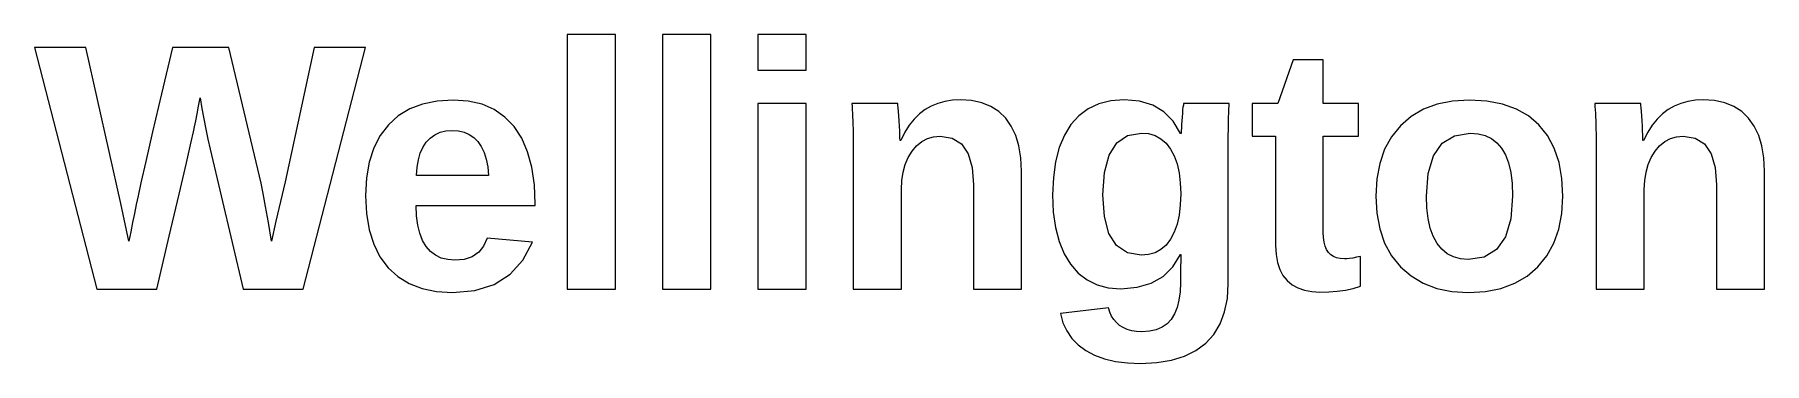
# Model space of a CAD drawing. Header units: metres. Extents: x 18 to 589, y 31 to 387.
# Drawn here: x 460.7 to 514.8, y 318.4 to 328.7 of the extents above; entities that cross this region are included whole.
import ezdxf

# ---------------------------------------------------------------- set-up
doc = ezdxf.new("R2010")
doc.units = ezdxf.units.M

msp = doc.modelspace()

# ---------------------------------------------------------------- linework, layer by layer
for p, q in [((478.854, 328.684), (477.346, 328.684)), ((477.346, 328.684), (477.346, 320.719)), ((478.854, 320.719), (478.854, 328.684)), ((481.837, 328.684), (480.329, 328.684)), ((480.329, 328.684), (480.329, 320.719)), ((481.837, 320.719), (481.837, 328.684)), ((484.819, 328.684), (483.311, 328.684)), ((483.311, 328.684), (483.311, 327.573)), ((484.819, 327.573), (484.819, 328.684)), ((462.286, 328.281), (460.681, 328.281)), ((460.681, 328.281), (462.629, 320.719)), ((463.381, 323.397), (462.286, 328.281)), ((464.991, 328.281), (464.651, 326.828)), ((466.762, 328.281), (464.991, 328.281)), ((467.717, 324.256), (466.762, 328.281)), ((469.429, 328.281), (468.517, 324.073)), ((469.081, 320.719), (471.034, 328.281)), ((471.034, 328.281), (469.429, 328.281)), ((483.311, 327.573), (484.819, 327.573)), ((500.057, 327.889), (499.585, 326.526)), ((501.002, 327.889), (500.057, 327.889)), ((501.002, 326.526), (501.002, 327.889)), ((464.651, 326.828), (464.374, 325.637)), ((465.765, 326.2), (465.811, 326.441)), ((465.811, 326.441), (465.86, 326.708)), ((465.86, 326.708), (465.914, 326.374)), ((465.914, 326.374), (465.973, 326.045)), ((472.823, 326.51), (472.418, 326.355)), ((473.275, 326.602), (472.823, 326.51)), ((473.775, 326.633), (473.275, 326.602)), ((474.252, 326.6), (473.775, 326.633)), ((474.681, 326.501), (474.252, 326.6)), ((475.063, 326.335), (474.681, 326.501)), ((484.819, 326.526), (483.311, 326.526)), ((483.311, 326.526), (483.311, 320.719)), ((484.819, 320.719), (484.819, 326.526)), ((487.689, 326.526), (486.251, 326.526)), ((486.251, 326.526), (486.257, 326.429)), ((486.257, 326.429), (486.263, 326.327)), ((487.696, 326.472), (487.689, 326.526)), ((487.703, 326.39), (487.696, 326.472)), ((487.712, 326.281), (487.703, 326.39)), ((488.739, 326.446), (488.548, 326.338)), ((488.945, 326.53), (488.739, 326.446)), ((489.165, 326.591), (488.945, 326.53)), ((489.399, 326.627), (489.165, 326.591)), ((489.648, 326.639), (489.399, 326.627)), ((490, 326.616), (489.648, 326.639)), ((490.318, 326.548), (490, 326.616)), ((490.601, 326.434), (490.318, 326.548)), ((490.85, 326.275), (490.601, 326.434)), ((493.985, 326.515), (493.651, 326.36)), ((494.36, 326.608), (493.985, 326.515)), ((494.777, 326.639), (494.36, 326.608)), ((495.253, 326.597), (494.777, 326.639)), ((495.666, 326.471), (495.253, 326.597)), ((496.017, 326.262), (495.666, 326.471)), ((496.613, 326.409), (496.603, 326.324)), ((496.624, 326.476), (496.613, 326.409)), ((496.634, 326.526), (496.624, 326.476)), ((498.062, 326.526), (496.634, 326.526)), ((498.05, 326.287), (498.062, 326.526)), ((499.585, 326.526), (498.775, 326.526)), ((498.775, 326.526), (498.775, 325.506)), ((502.102, 326.526), (501.002, 326.526)), ((502.102, 325.506), (502.102, 326.526)), ((504.567, 326.505), (504.134, 326.344)), ((505.049, 326.601), (504.567, 326.505)), ((505.58, 326.633), (505.049, 326.601)), ((506.122, 326.602), (505.58, 326.633)), ((506.61, 326.509), (506.122, 326.602)), ((507.045, 326.354), (506.61, 326.509)), ((510.935, 326.526), (509.497, 326.526)), ((509.497, 326.526), (509.503, 326.429)), ((509.503, 326.429), (509.509, 326.327)), ((510.942, 326.472), (510.935, 326.526)), ((510.95, 326.39), (510.942, 326.472)), ((510.958, 326.281), (510.95, 326.39)), ((511.986, 326.446), (511.794, 326.338)), ((512.192, 326.53), (511.986, 326.446)), ((512.412, 326.591), (512.192, 326.53)), ((512.646, 326.627), (512.412, 326.591)), ((512.894, 326.639), (512.646, 326.627)), ((513.246, 326.616), (512.894, 326.639)), ((513.564, 326.548), (513.246, 326.616)), ((513.847, 326.434), (513.564, 326.548)), ((514.096, 326.275), (513.847, 326.434)), ((465.685, 325.798), (465.723, 325.985)), ((465.723, 325.985), (465.765, 326.2)), ((465.973, 326.045), (466.036, 325.722)), ((471.752, 325.86), (471.495, 325.525)), ((472.061, 326.139), (471.752, 325.86)), ((472.418, 326.355), (472.061, 326.139)), ((475.398, 326.103), (475.063, 326.335)), ((475.686, 325.804), (475.398, 326.103)), ((486.263, 326.327), (486.269, 326.22)), ((486.269, 326.22), (486.275, 326.109)), ((486.275, 326.109), (486.28, 325.992)), ((486.28, 325.992), (486.285, 325.866)), ((486.285, 325.866), (486.289, 325.727)), ((487.722, 326.145), (487.712, 326.281)), ((487.732, 325.981), (487.722, 326.145)), ((487.742, 325.815), (487.732, 325.981)), ((488.05, 325.846), (487.909, 325.624)), ((488.203, 326.039), (488.05, 325.846)), ((488.369, 326.203), (488.203, 326.039)), ((488.548, 326.338), (488.369, 326.203)), ((491.065, 326.07), (490.85, 326.275)), ((491.242, 325.821), (491.065, 326.07)), ((493.108, 325.866), (492.902, 325.531)), ((493.359, 326.144), (493.108, 325.866)), ((493.651, 326.36), (493.359, 326.144)), ((496.306, 325.969), (496.017, 326.262)), ((496.533, 325.592), (496.306, 325.969)), ((496.568, 325.866), (496.563, 325.764)), ((496.575, 325.979), (496.568, 325.866)), ((496.583, 326.102), (496.575, 325.979)), ((496.593, 326.222), (496.583, 326.102)), ((496.603, 326.324), (496.593, 326.222)), ((498.035, 325.765), (498.041, 326.033)), ((498.041, 326.033), (498.05, 326.287)), ((503.417, 325.831), (503.139, 325.486)), ((503.751, 326.12), (503.417, 325.831)), ((504.134, 326.344), (503.751, 326.12)), ((507.425, 326.137), (507.045, 326.354)), ((507.751, 325.858), (507.425, 326.137)), ((508.021, 325.52), (507.751, 325.858)), ((509.509, 326.327), (509.515, 326.22)), ((509.515, 326.22), (509.521, 326.109)), ((509.521, 326.109), (509.526, 325.992)), ((509.526, 325.992), (509.531, 325.866)), ((509.531, 325.866), (509.535, 325.727)), ((510.968, 326.145), (510.958, 326.281)), ((510.978, 325.981), (510.968, 326.145)), ((510.988, 325.815), (510.978, 325.981)), ((511.296, 325.846), (511.155, 325.624)), ((511.45, 326.039), (511.296, 325.846)), ((511.616, 326.203), (511.45, 326.039)), ((511.794, 326.338), (511.616, 326.203)), ((514.311, 326.07), (514.096, 326.275)), ((514.489, 325.821), (514.311, 326.07)), ((464.374, 325.637), (464.16, 324.709)), ((465.429, 324.674), (465.58, 325.323)), ((465.58, 325.323), (465.651, 325.638)), ((465.651, 325.638), (465.685, 325.798)), ((466.036, 325.722), (466.104, 325.405)), ((466.104, 325.405), (466.177, 325.093)), ((471.495, 325.525), (471.295, 325.136)), ((472.831, 325.153), (472.935, 325.313)), ((472.935, 325.313), (473.06, 325.446)), ((473.06, 325.446), (473.204, 325.55)), ((473.204, 325.55), (473.368, 325.624)), ((473.368, 325.624), (473.551, 325.669)), ((473.551, 325.669), (473.754, 325.683)), ((473.754, 325.683), (473.945, 325.669)), ((473.945, 325.669), (474.12, 325.627)), ((474.12, 325.627), (474.279, 325.557)), ((474.279, 325.557), (474.422, 325.458)), ((474.422, 325.458), (474.548, 325.332)), ((474.548, 325.332), (474.656, 325.177)), ((475.923, 325.442), (475.686, 325.804)), ((476.108, 325.017), (475.923, 325.442)), ((486.289, 325.727), (486.291, 325.574)), ((486.291, 325.574), (486.293, 325.407)), ((486.293, 325.407), (486.293, 325.227)), ((487.749, 325.671), (487.742, 325.815)), ((487.754, 325.549), (487.749, 325.671)), ((487.758, 325.45), (487.754, 325.549)), ((487.759, 325.372), (487.758, 325.45)), ((487.78, 325.372), (487.759, 325.372)), ((487.909, 325.624), (487.78, 325.372)), ((488.28, 325.206), (488.439, 325.337)), ((488.439, 325.337), (488.616, 325.431)), ((488.616, 325.431), (488.809, 325.487)), ((488.809, 325.487), (489.02, 325.506)), ((489.02, 325.506), (489.393, 325.445)), ((489.393, 325.445), (489.683, 325.261)), ((491.381, 325.53), (491.242, 325.821)), ((491.479, 325.198), (491.381, 325.53)), ((492.902, 325.531), (492.741, 325.144)), ((494.3, 324.907), (494.541, 325.294)), ((494.541, 325.294), (494.879, 325.525)), ((494.879, 325.525), (495.314, 325.603)), ((495.314, 325.603), (495.539, 325.583)), ((495.539, 325.583), (495.743, 325.522)), ((495.743, 325.522), (495.925, 325.422)), ((495.925, 325.422), (496.085, 325.282)), ((496.559, 325.592), (496.533, 325.592)), ((496.56, 325.673), (496.559, 325.592)), ((496.563, 325.764), (496.56, 325.673)), ((498.03, 325.184), (498.031, 325.482)), ((498.031, 325.482), (498.035, 325.765)), ((498.775, 325.506), (499.51, 325.506)), ((499.51, 325.506), (499.51, 322.082)), ((501.002, 322.49), (501.002, 325.506)), ((501.002, 325.506), (502.102, 325.506)), ((503.139, 325.486), (502.923, 325.093)), ((504.722, 325.282), (505.107, 325.519)), ((505.107, 325.519), (505.602, 325.597)), ((505.602, 325.597), (505.847, 325.579)), ((505.847, 325.579), (506.068, 325.523)), ((506.068, 325.523), (506.264, 325.429)), ((506.264, 325.429), (506.436, 325.299)), ((506.436, 325.299), (506.584, 325.131)), ((508.23, 325.129), (508.021, 325.52)), ((509.535, 325.727), (509.538, 325.574)), ((509.538, 325.574), (509.539, 325.407)), ((509.539, 325.407), (509.54, 325.227)), ((510.995, 325.671), (510.988, 325.815)), ((511.001, 325.549), (510.995, 325.671)), ((511.004, 325.45), (511.001, 325.549)), ((511.005, 325.372), (511.004, 325.45)), ((511.027, 325.372), (511.005, 325.372)), ((511.155, 325.624), (511.027, 325.372)), ((511.526, 325.206), (511.686, 325.337)), ((511.686, 325.337), (511.862, 325.431)), ((511.862, 325.431), (512.056, 325.487)), ((512.056, 325.487), (512.266, 325.506)), ((512.266, 325.506), (512.639, 325.445)), ((512.639, 325.445), (512.929, 325.261)), ((514.627, 325.53), (514.489, 325.821)), ((514.726, 325.198), (514.627, 325.53)), ((466.177, 325.093), (467.202, 320.719)), ((471.295, 325.136), (471.152, 324.693)), ((472.649, 324.532), (472.688, 324.762)), ((472.688, 324.762), (472.749, 324.969)), ((472.749, 324.969), (472.831, 325.153)), ((474.656, 325.177), (474.744, 324.994)), ((474.744, 324.994), (474.811, 324.783)), ((474.811, 324.783), (474.859, 324.544)), ((476.24, 324.532), (476.108, 325.017)), ((486.293, 325.227), (486.293, 320.719)), ((487.922, 324.618), (488.016, 324.838)), ((488.016, 324.838), (488.137, 325.037)), ((488.137, 325.037), (488.28, 325.206)), ((489.683, 325.261), (489.89, 324.956)), ((489.89, 324.956), (490.014, 324.527)), ((491.539, 324.823), (491.479, 325.198)), ((491.559, 324.406), (491.539, 324.823)), ((492.741, 325.144), (492.626, 324.705)), ((494.155, 324.366), (494.3, 324.907)), ((496.085, 325.282), (496.224, 325.101)), ((496.224, 325.101), (496.339, 324.884)), ((496.339, 324.884), (496.428, 324.636)), ((498.03, 320.896), (498.03, 325.184)), ((502.923, 325.093), (502.768, 324.653)), ((504.283, 324.337), (504.448, 324.888)), ((504.448, 324.888), (504.722, 325.282)), ((506.584, 325.131), (506.706, 324.921)), ((506.706, 324.921), (506.8, 324.666)), ((508.38, 324.683), (508.23, 325.129)), ((509.54, 325.227), (509.54, 320.719)), ((511.169, 324.618), (511.263, 324.838)), ((511.263, 324.838), (511.383, 325.037)), ((511.383, 325.037), (511.526, 325.206)), ((512.929, 325.261), (513.136, 324.956)), ((513.136, 324.956), (513.261, 324.527)), ((514.785, 324.823), (514.726, 325.198)), ((514.805, 324.406), (514.785, 324.823)), ((464.16, 324.709), (464.008, 324.044)), ((465.201, 323.69), (465.429, 324.674)), ((467.769, 324.03), (467.717, 324.256)), ((471.152, 324.693), (471.066, 324.198)), ((472.632, 324.277), (472.649, 324.532)), ((474.886, 324.277), (472.632, 324.277)), ((474.859, 324.544), (474.886, 324.277)), ((476.319, 323.984), (476.24, 324.532)), ((487.815, 324.115), (487.855, 324.377)), ((487.855, 324.377), (487.922, 324.618)), ((490.014, 324.527), (490.056, 323.977)), ((491.559, 320.719), (491.559, 324.406)), ((492.557, 324.214), (492.534, 323.671)), ((492.626, 324.705), (492.557, 324.214)), ((494.107, 323.671), (494.155, 324.366)), ((496.428, 324.636), (496.492, 324.357)), ((496.492, 324.357), (496.53, 324.046)), ((502.768, 324.653), (502.675, 324.164)), ((504.228, 323.628), (504.283, 324.337)), ((506.8, 324.666), (506.868, 324.365)), ((506.868, 324.365), (506.909, 324.019)), ((508.47, 324.182), (508.38, 324.683)), ((511.061, 324.115), (511.102, 324.377)), ((511.102, 324.377), (511.169, 324.618)), ((513.261, 324.527), (513.302, 323.977)), ((514.805, 320.719), (514.805, 324.406)), ((464.008, 324.044), (463.92, 323.641)), ((464.894, 322.372), (465.201, 323.69)), ((467.832, 323.713), (467.769, 324.03)), ((467.909, 323.305), (467.832, 323.713)), ((468.517, 324.073), (468.233, 322.839)), ((471.066, 324.198), (471.038, 323.649)), ((476.346, 323.375), (476.319, 323.984)), ((487.802, 323.832), (487.815, 324.115)), ((487.802, 320.719), (487.802, 323.832)), ((490.056, 323.977), (490.056, 320.719)), ((492.534, 323.671), (492.556, 323.13)), ((494.154, 322.989), (494.107, 323.671)), ((496.53, 324.046), (496.543, 323.703)), ((496.543, 323.703), (496.53, 323.35)), ((502.675, 324.164), (502.645, 323.628)), ((506.909, 324.019), (506.922, 323.628)), ((508.5, 323.628), (508.47, 324.182)), ((511.048, 323.832), (511.061, 324.115)), ((511.048, 320.719), (511.048, 323.832)), ((513.302, 323.977), (513.302, 320.719)), ((463.628, 322.216), (463.381, 323.397)), ((463.863, 323.367), (463.805, 323.087)), ((463.92, 323.641), (463.863, 323.367)), ((467.997, 322.806), (467.909, 323.305)), ((471.038, 323.649), (471.066, 323.083)), ((472.634, 323.01), (472.621, 323.333)), ((472.621, 323.333), (476.346, 323.333)), ((476.346, 323.333), (476.346, 323.375)), ((492.556, 323.13), (492.623, 322.642)), ((496.53, 323.35), (496.492, 323.032)), ((502.645, 323.628), (502.675, 323.089)), ((504.241, 323.258), (504.228, 323.628)), ((504.281, 322.925), (504.241, 323.258)), ((506.922, 323.628), (506.866, 322.913)), ((508.469, 323.087), (508.5, 323.628)), ((463.747, 322.802), (463.687, 322.512)), ((463.805, 323.087), (463.747, 322.802)), ((468.098, 322.216), (467.997, 322.806)), ((468.233, 322.839), (468.098, 322.216)), ((471.066, 323.083), (471.15, 322.574)), ((472.671, 322.721), (472.634, 323.01)), ((472.734, 322.465), (472.671, 322.721)), ((492.623, 322.642), (492.735, 322.206)), ((494.298, 322.458), (494.154, 322.989)), ((496.428, 322.747), (496.339, 322.495)), ((496.492, 323.032), (496.428, 322.747)), ((502.675, 323.089), (502.768, 322.599)), ((502.768, 322.599), (502.923, 322.157)), ((504.349, 322.629), (504.281, 322.925)), ((504.442, 322.371), (504.349, 322.629)), ((506.866, 322.913), (506.7, 322.357)), ((508.218, 322.153), (508.375, 322.596)), ((508.375, 322.596), (508.469, 323.087)), ((463.687, 322.512), (463.628, 322.216)), ((464.508, 320.719), (464.894, 322.372)), ((471.15, 322.574), (471.291, 322.121)), ((471.291, 322.121), (471.488, 321.726)), ((472.822, 322.242), (472.734, 322.465)), ((472.935, 322.052), (472.822, 322.242)), ((473.071, 321.897), (472.935, 322.052)), ((474.73, 322.064), (474.576, 321.87)), ((474.838, 322.313), (474.73, 322.064)), ((476.26, 322.189), (474.838, 322.313)), ((475.962, 321.621), (476.26, 322.189)), ((492.735, 322.206), (492.891, 321.823)), ((494.537, 322.079), (494.298, 322.458)), ((494.873, 321.852), (494.537, 322.079)), ((496.085, 322.097), (495.923, 321.957)), ((496.224, 322.278), (496.085, 322.097)), ((496.339, 322.495), (496.224, 322.278)), ((499.51, 322.082), (499.524, 321.803)), ((501.008, 322.329), (501.002, 322.49)), ((501.028, 322.186), (501.008, 322.329)), ((501.06, 322.061), (501.028, 322.186)), ((501.105, 321.954), (501.06, 322.061)), ((502.923, 322.157), (503.139, 321.763)), ((504.563, 322.149), (504.442, 322.371)), ((504.709, 321.967), (504.563, 322.149)), ((506.7, 322.357), (506.422, 321.96)), ((507.998, 321.759), (508.218, 322.153)), ((471.488, 321.726), (471.741, 321.387)), ((473.229, 321.776), (473.071, 321.897)), ((473.407, 321.69), (473.229, 321.776)), ((473.607, 321.638), (473.407, 321.69)), ((473.829, 321.621), (473.607, 321.638)), ((474.125, 321.648), (473.829, 321.621)), ((474.374, 321.731), (474.125, 321.648)), ((474.576, 321.87), (474.374, 321.731)), ((475.563, 321.18), (475.962, 321.621)), ((492.891, 321.823), (493.092, 321.492)), ((495.303, 321.776), (494.873, 321.852)), ((495.533, 321.796), (495.303, 321.776)), ((495.739, 321.856), (495.533, 321.796)), ((495.923, 321.957), (495.739, 321.856)), ((496.298, 321.413), (496.533, 321.798)), ((496.533, 321.798), (496.543, 321.798)), ((496.543, 321.798), (496.533, 321.223)), ((499.524, 321.803), (499.567, 321.553)), ((499.567, 321.553), (499.639, 321.334)), ((501.163, 321.865), (501.105, 321.954)), ((501.234, 321.792), (501.163, 321.865)), ((501.32, 321.736), (501.234, 321.792)), ((501.42, 321.696), (501.32, 321.736)), ((501.534, 321.671), (501.42, 321.696)), ((501.662, 321.663), (501.534, 321.671)), ((501.739, 321.666), (501.662, 321.663)), ((501.828, 321.675), (501.739, 321.666)), ((501.929, 321.69), (501.828, 321.675)), ((502.042, 321.711), (501.929, 321.69)), ((502.167, 321.739), (502.042, 321.711)), ((502.167, 320.805), (502.167, 321.739)), ((503.139, 321.763), (503.417, 321.417)), ((504.879, 321.825), (504.709, 321.967)), ((505.073, 321.723), (504.879, 321.825)), ((505.291, 321.662), (505.073, 321.723)), ((505.532, 321.642), (505.291, 321.662)), ((506.032, 321.721), (505.532, 321.642)), ((506.422, 321.96), (506.032, 321.721)), ((507.716, 321.414), (507.998, 321.759)), ((471.741, 321.387), (472.046, 321.108)), ((472.046, 321.108), (472.4, 320.891)), ((475.061, 320.864), (475.563, 321.18)), ((493.092, 321.492), (493.334, 321.217)), ((493.334, 321.217), (493.612, 321.004)), ((493.612, 321.004), (493.926, 320.852)), ((495.621, 320.9), (495.994, 321.114)), ((495.994, 321.114), (496.298, 321.413)), ((496.533, 321.223), (496.533, 320.917)), ((499.639, 321.334), (499.74, 321.144)), ((499.74, 321.144), (499.869, 320.984)), ((499.869, 320.984), (500.026, 320.854)), ((503.417, 321.417), (503.75, 321.127)), ((503.75, 321.127), (504.129, 320.901)), ((506.993, 320.9), (507.379, 321.125)), ((507.379, 321.125), (507.716, 321.414)), ((462.629, 320.719), (464.508, 320.719)), ((467.202, 320.719), (469.081, 320.719)), ((472.4, 320.891), (472.803, 320.736)), ((472.803, 320.736), (473.254, 320.643)), ((473.254, 320.643), (473.754, 320.612)), ((473.754, 320.612), (474.458, 320.675)), ((474.458, 320.675), (475.061, 320.864)), ((477.346, 320.719), (478.854, 320.719)), ((480.329, 320.719), (481.837, 320.719)), ((483.311, 320.719), (484.819, 320.719)), ((486.293, 320.719), (487.802, 320.719)), ((490.056, 320.719), (491.559, 320.719)), ((493.926, 320.852), (494.277, 320.76)), ((494.277, 320.76), (494.665, 320.73)), ((494.665, 320.73), (495.177, 320.772)), ((495.177, 320.772), (495.621, 320.9)), ((496.521, 320.628), (496.486, 320.368)), ((496.533, 320.917), (496.521, 320.628)), ((497.917, 320.001), (498.002, 320.424)), ((498.002, 320.424), (498.03, 320.896)), ((500.026, 320.854), (500.206, 320.753)), ((500.206, 320.753), (500.411, 320.68)), ((500.411, 320.68), (500.641, 320.637)), ((500.641, 320.637), (500.895, 320.622)), ((500.895, 320.622), (501.174, 320.63)), ((501.174, 320.63), (501.441, 320.651)), ((501.441, 320.651), (501.695, 320.688)), ((501.695, 320.688), (501.937, 320.739)), ((501.937, 320.739), (502.167, 320.805)), ((504.129, 320.901), (504.555, 320.74)), ((504.555, 320.74), (505.028, 320.644)), ((505.028, 320.644), (505.548, 320.612)), ((505.548, 320.612), (506.078, 320.644)), ((506.078, 320.644), (506.56, 320.74)), ((506.56, 320.74), (506.993, 320.9)), ((509.54, 320.719), (511.048, 320.719)), ((513.302, 320.719), (514.805, 320.719)), ((494.284, 320.128), (492.776, 319.951)), ((492.776, 319.951), (492.856, 319.665)), ((494.323, 319.995), (494.284, 320.128)), ((494.378, 319.873), (494.323, 319.995)), ((494.447, 319.764), (494.378, 319.873)), ((496.347, 319.939), (496.243, 319.769)), ((496.428, 320.138), (496.347, 319.939)), ((496.486, 320.368), (496.428, 320.138)), ((497.777, 319.627), (497.917, 320.001)), ((492.856, 319.665), (492.975, 319.406)), ((492.975, 319.406), (493.135, 319.174)), ((494.531, 319.666), (494.447, 319.764)), ((494.63, 319.581), (494.531, 319.666)), ((494.743, 319.51), (494.63, 319.581)), ((494.869, 319.454), (494.743, 319.51)), ((495.008, 319.414), (494.869, 319.454)), ((495.16, 319.39), (495.008, 319.414)), ((495.325, 319.382), (495.16, 319.39)), ((495.563, 319.398), (495.325, 319.382)), ((495.773, 319.444), (495.563, 319.398)), ((495.957, 319.522), (495.773, 319.444)), ((496.113, 319.63), (495.957, 319.522)), ((496.243, 319.769), (496.113, 319.63)), ((497.58, 319.3), (497.777, 319.627)), ((493.135, 319.174), (493.334, 318.971)), ((493.334, 318.971), (493.573, 318.795)), ((493.573, 318.795), (493.848, 318.649)), ((496.662, 318.618), (497.02, 318.795)), ((497.02, 318.795), (497.327, 319.023)), ((497.327, 319.023), (497.58, 319.3)), ((493.848, 318.649), (494.156, 318.535)), ((494.156, 318.535), (494.498, 318.454)), ((494.498, 318.454), (494.873, 318.406)), ((494.873, 318.406), (495.282, 318.39)), ((495.282, 318.39), (495.793, 318.415)), ((495.793, 318.415), (496.253, 318.491)), ((496.253, 318.491), (496.662, 318.618))]:
    msp.add_line(p, q)

doc.saveas('drawing.dxf')
